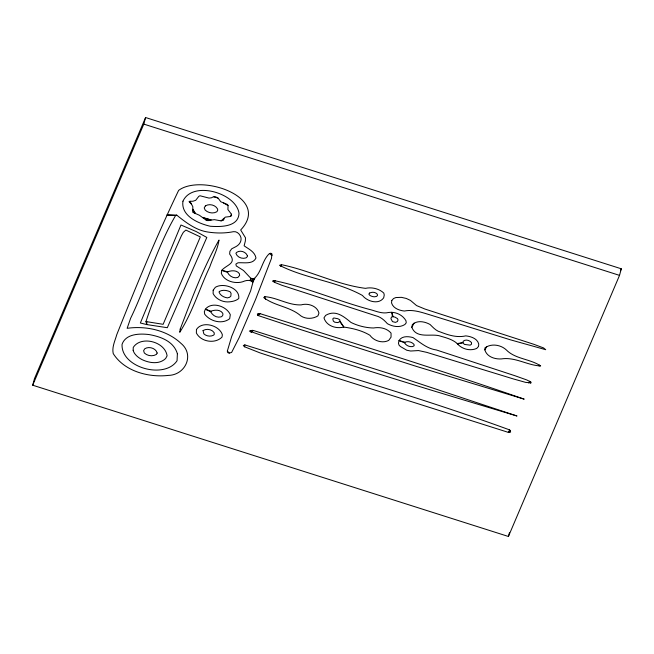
<?xml version="1.0" encoding="UTF-8"?>
<svg xmlns="http://www.w3.org/2000/svg" width="654" height="654" viewBox="0 0 654 654"><rect width="100%" height="100%" fill="white"/><g stroke="black" fill="none" stroke-linecap="round" stroke-linejoin="round"><path stroke-width="0.98" d="M146.807 321.817L146.733 324.572L167.318 327.703L206.819 237.443L196.175 231.549L180.962 225.001L140.357 322.994L146.733 324.572L145.981 321.555C155.472 292.134 168.969 264.102 181.371 235.816L183.333 232.309L185.85 230.061L200.32 236.903L163.124 324.31L145.981 321.555M411.832 327.327L412.355 324.621C417.089 319.961 424.879 321.523 430.087 324.515C433.259 327.589 436.169 331.104 440.78 332.134C448.775 335.257 457.236 337.848 465.803 335.87C470.896 336.467 477.322 338.429 478.761 344.029L478.507 346.465L476.741 348.418C470.095 351.378 461.773 349.097 457.211 343.554C452.167 339.066 445.251 337.595 438.957 335.682C429.997 333.671 416.246 338.747 411.832 327.327L414.096 323.109M133.146 350.25L133.261 347.413C140.929 335.355 165.16 341.601 167.089 355.833L165.634 358.515C159.306 364.646 149.406 363.093 142.131 359.659A18.443 10.39 15.1 0 1 133.146 350.25M484.867 349.923L484.949 347.887C491.162 343.187 500.817 344.732 506.31 349.915C515.295 359.177 530.263 358.817 540.662 365.962C527.982 365.406 516.194 357.542 503.367 358.678C496.492 359.88 486.968 357.444 484.867 349.923L486.797 346.497M244.653 346.816L244.841 344.903C333.287 372.584 422.672 398.114 509.679 429.923L510.627 432.114L508.33 432.368L332.6 376.671L259.932 352.849L244.653 346.816L243.296 345.582L244.841 344.903M227.33 351.1L231.704 336.418L250.678 290.719L253.866 278.808C261.608 272.595 262.017 260.259 269.481 253.507L270.821 253.302L271.892 254.095L271.484 258.363L255.6 299.385L239.209 337.546L231.606 352.457L229.309 353.078L227.894 352.719L227.33 351.1L229.309 353.078M189.488 202.388L189.962 201.285L192.946 201.244L195.693 200.32L198.783 196.363L199.977 195.759L209.002 198.088L211.479 197.794C213.744 195.873 217.668 196.887 219.09 199.405L220.758 201.734L227.559 204.522L228.05 205.577L227.911 209.574L231.426 214.193L231.606 215.599L230.445 216.49L225.336 217.112L221.068 220.872L214.389 219.646L207.253 220.611L205.593 219.719L199.364 215.231L192.775 212.321L192.824 206.68L189.962 201.285L189.031 201.612L191.189 203.917M32.7 385.206L34.474 378.625L145.58 117.524L621.3 268.794L619.526 275.375L508.42 536.476L32.7 385.206L143.806 124.105L145.58 117.524M508.42 536.476L509.433 532.716M224.077 218.591L223.537 220.218L221.068 220.872M250 280.541L250.801 278.277L243.484 270.478L236.323 265.957L235.865 264.102L237.982 262.802C243.958 262.287 252.779 264.707 255.984 258.019C254.815 251.667 248.634 249.068 244.114 245.806L245.348 241.073L245.487 237.794L240.672 229.979C271.843 197.14 200.917 173.424 178.624 190.404C156.012 237.606 136.138 286.1 116.747 334.709C115.063 340.816 111.76 347.119 113.24 353.618C124.432 371.333 148.442 377.71 168.462 375.396C185.393 375.028 194.843 354.779 180.995 343.375C166.86 330.106 145.899 325.667 127.138 328.308L130.62 318.285C146.872 284.752 156.739 247.645 175.615 215.493L176.711 215.117C185.859 222.483 195.922 230.257 207.866 232.031C216.319 233.331 224.96 233.372 233.372 231.696C237.05 231.066 240.173 234.385 240.983 237.713A23.92 13.481 15.1 0 1 235.947 246.615L231.737 248.782L229.906 251.25L229.652 254.046C237.23 263.717 226.586 264.633 221.788 270.315L221.305 273.298C224.224 281.277 235.195 284.081 242.757 281.743C245.683 280.362 250.384 279.323 252.73 282.217L254.823 278.391M230.445 216.49L231.426 214.193M210.719 311.786L210.956 311.23C214.577 309.718 220.243 309.407 222.654 313.152A7.374 4.153 15.1 0 1 221.077 316.871C216.85 318.073 212.607 315.588 210.719 311.786L205.405 309.195L204.326 311.729L204.694 314.173C210.196 321.449 222.147 324.646 229.685 318.711L230.306 314.688C226.611 306.097 211.708 301.2 205.405 309.195L210.956 311.23M227.478 272.391L227.715 271.835C231.344 270.331 237.001 270.012 239.421 273.764L239.642 275.448L237.835 277.484C233.609 278.678 229.366 276.192 227.478 272.391L221.788 270.315L227.715 271.835M273.511 280.468L273.102 281.424L274.451 282.299L282.078 285.348L375.6 315.719C380.677 316.838 384.151 320.035 387.389 323.689C392.653 326.624 399.553 327.973 404.891 324.498L406.224 322.847L405.995 320.803C402.602 314.697 395.212 311.427 388.394 312.514C381.74 314.124 375.175 310.699 368.807 309.244C336.835 300.668 305.966 287.032 273.511 280.468L272.824 280.975L273.102 281.424L275.195 280.558L274.451 282.299M280.738 266.423L281.473 264.69C309.98 270.445 336.72 284.703 365.488 288.349C371.693 286.934 379.181 288.643 383.816 293.098L384.25 295.028L383.685 297.815C378.666 305.083 367.033 301.339 362.463 295.469C336.843 281.228 305.532 278.661 279.487 265.311L281.473 264.69M404.613 342.819L404.851 342.263C407.81 340.914 411.848 341.919 413.974 344.356L414.195 345.68L412.723 346.563C409.6 347.061 406.101 345.688 404.613 342.819L398.989 340.579L398.466 343.285L399.063 345.181L400.387 346.497L406.78 350.242L410.671 351.026L418.535 350.56L426.694 352.351L513.66 379.018L525.685 382.386L531.122 382.86L530.974 382.099L526.862 379.982L515.172 375.813L436.471 349.98C426.915 348.639 420.383 342.508 412.952 337.562C408.276 336.303 401.883 335.755 398.989 340.579L404.851 342.263M528.849 383.04L529.626 381.217L530.533 383.121M539.215 366.036L539.615 365.087M620.499 270.674L621.3 268.794M250.449 330.613L251.152 332.273L252.133 330.344L253.474 330.499L387.111 372.903L517.012 416.001C427.446 389.097 337.366 362.234 249.321 331.063L252.133 330.344M509.679 429.923L508.33 432.368L510.275 430.741L509.221 432.474M339.769 321.564L339.859 319.888L337.856 318.711L333.793 317.958L332.763 318.89L333.368 321.147L334.791 322.226L337.922 322.594L339.769 321.564L343.841 327.082C352.792 328.3 362.267 330.63 369.935 335.289C373.884 340.914 382.533 343.718 388.746 340.374L391.051 337.153L391.051 333.115C386.8 328.112 379.729 326.877 373.508 327.989A31.408 17.699 15.1 0 1 350.977 322.438C343.751 316.487 335.494 309.44 325.651 315.375L323.959 317.885C326.469 326.076 336.123 329.003 343.841 327.082L340.072 321.212M260.161 313.675L258.117 315.539L257.488 314.803L257.414 313.879L260.161 313.675C348.386 341.462 436.823 368.758 524.181 399.153L416.206 366.346L300.104 329.428L258.117 315.539L259.27 313.568L257.488 314.803M264.886 296.679L263.726 297.57C274.083 305.598 288.586 306.522 299.115 314.476C304.053 319.275 312.285 319.43 317.926 315.882L318.964 313.07C317.043 305.778 307.797 302.892 301.159 304.887C288.602 305.443 277.263 297.603 264.886 296.679L265.499 299.295M251.152 332.273L253.474 330.499M392.416 316.667L391.386 317.239L390.92 318.702L392.498 321.629L395.457 322.389L397.379 321.564L398.049 319.986L397.518 318.645L394.893 317.092L392.416 316.667L391.795 312.244L393.07 316.601M457.489 344.004L462.909 342.671L464.365 344.396L470.144 345.157L471.477 344.233L471.534 342.631C469.646 340.276 465.648 338.985 463.204 341.241L462.909 342.671L457.211 343.554M176.711 215.117L166.917 214.97L175.615 215.493M203.239 217.896L211.128 219.957L202.822 217.406M205.593 219.719L208.798 220.651M143.806 124.105L619.526 275.375M213.94 196.78L218.076 198.097M223.521 202.969L228.05 205.577M270.821 253.302L271.892 254.095L269.481 253.507L272.048 255.583M192.685 210.318L195.497 213.637L192.987 209.247M213.171 290.204L213.13 293.605C215.681 298.69 221.78 301.878 227.437 301.919A20.421 11.51 15.1 0 0 238.751 298.518C240.214 288.112 223.308 282.348 215.346 287.302L213.171 290.204M196.445 329.518L196.372 332.992C200.819 341.846 214.986 344.233 222.017 337.104L222.368 334.799C219.482 325.3 202.29 320.444 196.445 329.518M177.381 353.716L177.062 360.714C164.653 379.655 120.827 367.671 122.061 344.298C125.797 333.663 139.703 333.417 149.055 334.562C160.606 336.606 173.678 341.224 177.381 353.716M182.948 201.203C180.741 215.967 198.505 223.586 210.326 226.259C220.447 226.963 238.547 227.142 239.012 213.286C236.192 192.922 192.489 180.218 182.948 201.203M247.4 255.739L247.31 256.695L246.01 257.897C242.217 259.27 237.132 257.3 235.898 253.335L236.617 252.395C240.165 249.795 245.871 251.725 247.4 255.739M391.787 300.48L391.533 302.916C393.103 308.296 399.3 310.503 404.36 311.034C413.328 309.219 421.985 312.489 430.52 315.04L510.447 339.827L545.698 349.694L543.621 347.953L533.762 344.274L424.928 309.048L416.549 305.573L410.45 300.399L406.273 298.445L401.417 297.349L395.85 297.554L393.561 298.526L391.787 300.48M203.051 330.54L203.835 333.842C206.362 336.254 210.539 336.851 213.613 335.15L214.259 334.374L214.177 332.731C211.904 329.175 206.517 328.414 203.051 330.54M180.218 329.027L179.76 332.289C192.66 312.089 199.511 288.512 209.762 266.938C212.828 258.019 217.627 249.468 219.008 240.067C203.042 268.099 191.769 298.878 180.218 329.027M252.902 278.857L252.003 281.359L253.866 278.808L250.801 278.277L251.103 280.893L252.902 278.857M219.368 291.455L219.065 292.166C220.324 295.559 224.028 297.415 227.437 297.881L229.562 297.3L230.854 296.099L231.075 293.376L230.167 291.831C226.889 290.204 222.662 289.599 219.368 291.455M157.164 353.037L156.42 354.419C152.734 356.651 147.428 356.046 144.338 352.997L143.602 350.699L144.714 348.811C148.752 346.031 155.946 348.149 157.164 353.037M205.364 205.912L204.212 207.882L205.16 210.065C208.046 212.991 213.237 213.907 216.793 211.79L217.643 210.531L217.627 209.092C215.526 204.939 209.272 203.386 205.364 205.912M369.584 293.066L368.84 294.079L369.747 295.265A5.306 2.992 15.1 0 0 374.57 296.802L376.63 296.376L377.546 295.322L377.26 294.153C375.396 291.978 372.036 291.782 369.584 293.066"/></g></svg>
